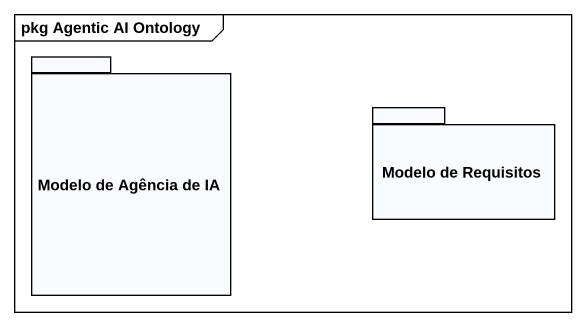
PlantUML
@startuml
mainframe pkg Agentic AI Ontology
package "Modelo de Agência de IA" as Modelo_de_Agência_de_IA {
}
package "Modelo de Requisitos" as Modelo_de_Requisitos {
}
@enduml
